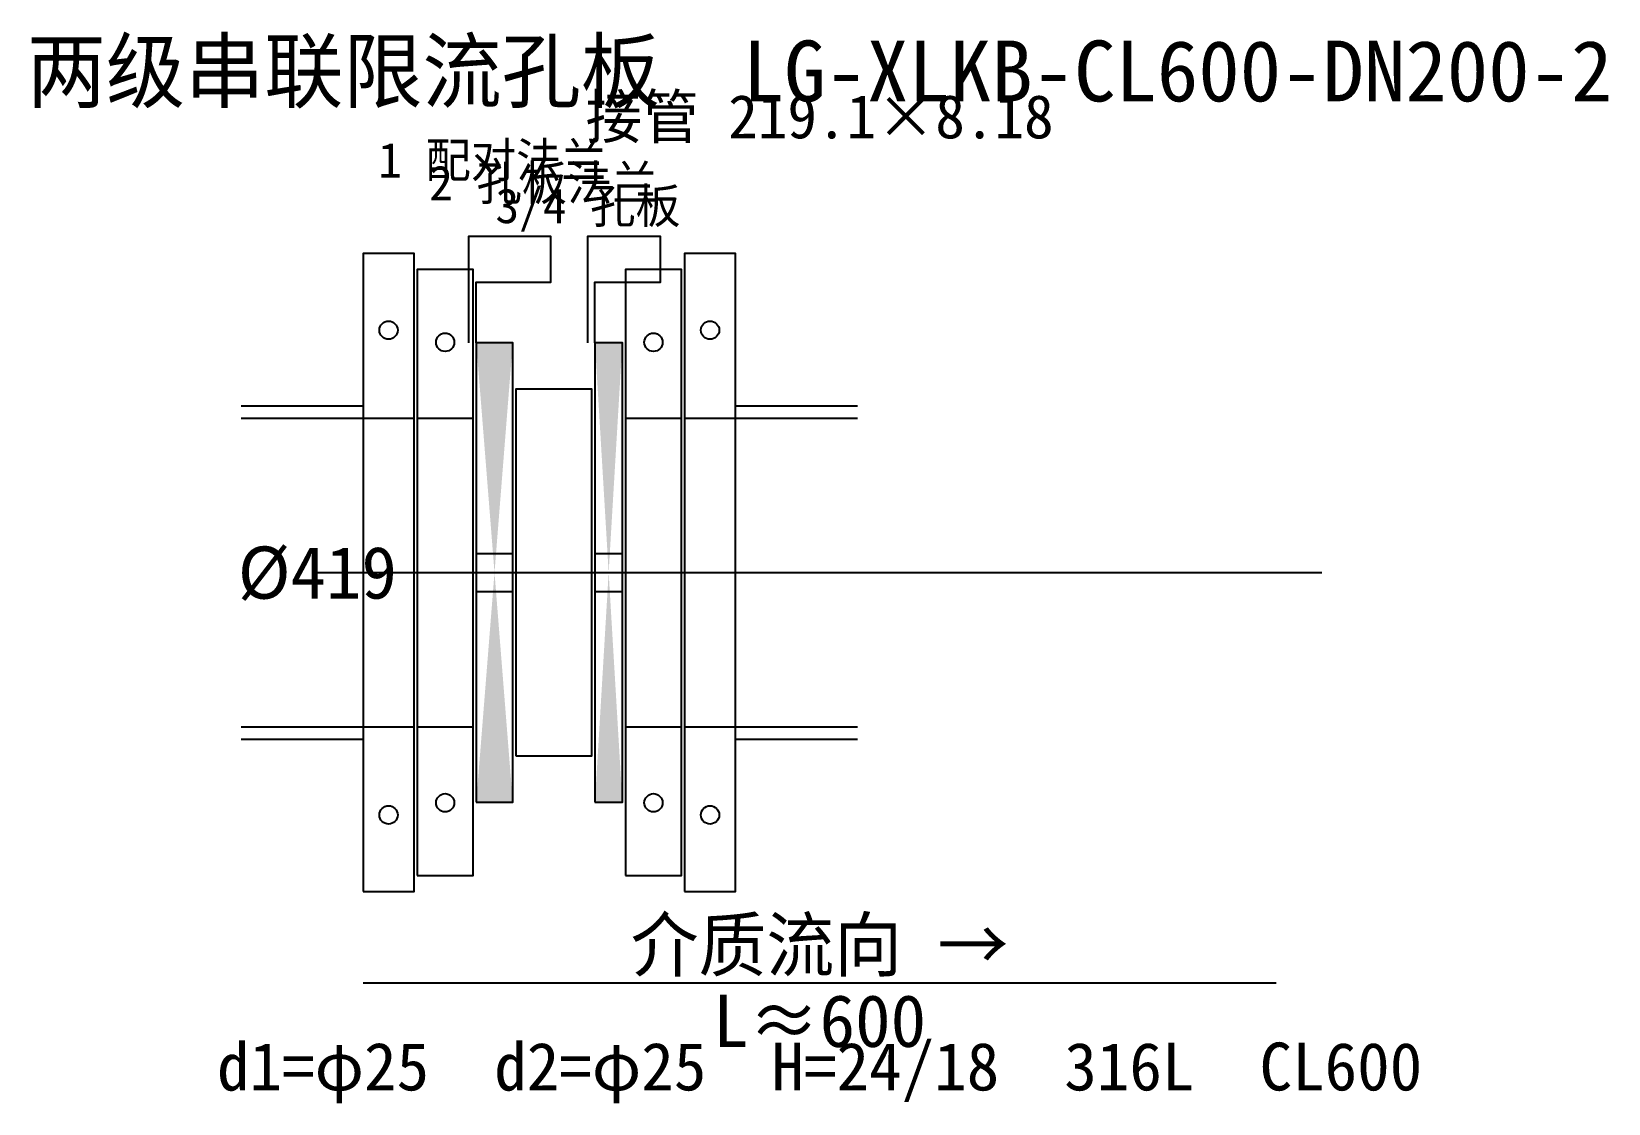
# Model space of a CAD drawing. Header units: millimetres. Extents: x -76 to 286, y -122 to 124.
import ezdxf
from ezdxf.enums import TextEntityAlignment as Align

# ---------------------------------------------------------------- set-up
doc = ezdxf.new("R2010")
doc.units = ezdxf.units.MM
for name, color, linetype in [('CENTER', 1, 'Continuous'), ('DIM', 1, 'Continuous'), ('HIDDEN', 8, 'Continuous'), ('OUTLINE', 7, 'Continuous'), ('PLATE', 4, 'Continuous'), ('TEXT', 3, 'Continuous')]:
    doc.layers.add(name, color=color, linetype=linetype)

msp = doc.modelspace()

# ---------------------------------------------------------------- linework, layer by layer
at = {"layer": 'CENTER'}
msp.add_line((-10.5, 0), (220.5, 0), dxfattribs=at)
at = {"layer": 'DIM'}
msp.add_line((0, -94.325), (210, -94.325), dxfattribs=at)
at = {"layer": 'HIDDEN'}
for p, q in [((-28, 35.4795), (0, 35.4795)), ((85.6744, 35.4795), (113.6744, 35.4795)), ((-28, -35.4795), (0, -35.4795)), ((85.6744, -35.4795), (113.6744, -35.4795))]:
    msp.add_line(p, q, dxfattribs=at)
for centre in [(5.866, 55.727), (18.8846, 52.94065), (66.7898, 52.94065), (79.8084, 55.727), (5.866, -55.727), (18.8846, -52.94065), (66.7898, -52.94065), (79.8084, -55.727)]:
    msp.add_circle(centre, 2.1, dxfattribs=at)
at = {"layer": 'OUTLINE'}
for p, q in [((-28, 38.3425), (0, 38.3425)), ((85.6744, 38.3425), (113.6744, 38.3425)), ((0, 35.4795), (11.732, 35.4795)), ((12.432, 35.4795), (25.3372, 35.4795)), ((60.3372, 35.4795), (73.2424, 35.4795)), ((73.9424, 35.4795), (85.6744, 35.4795)), ((26.0372, 4.375), (34.4372, 4.375)), ((53.3372, 4.375), (59.6372, 4.375)), ((26.0372, -4.375), (34.4372, -4.375)), ((53.3372, -4.375), (59.6372, -4.375)), ((0, -35.4795), (11.732, -35.4795)), ((12.432, -35.4795), (25.3372, -35.4795)), ((60.3372, -35.4795), (73.2424, -35.4795)), ((73.9424, -35.4795), (85.6744, -35.4795)), ((-28, -38.3425), (0, -38.3425)), ((85.6744, -38.3425), (113.6744, -38.3425))]:
    msp.add_line(p, q, dxfattribs=at)
for points in [[(26.0372, 52.794), (26.0372, 66.794), (43.1872, 66.794), (43.1872, 77.294), (24.2872, 77.294), (24.2872, 52.794)], [(53.3372, 52.794), (53.3372, 66.794), (68.3872, 66.794), (68.3872, 77.294), (51.5872, 77.294), (51.5872, 52.794)], [(0, -73.325), (11.732, -73.325), (11.732, 73.325), (0, 73.325), (0, -73.325)], [(73.9424, -73.325), (85.6744, -73.325), (85.6744, 73.325), (73.9424, 73.325), (73.9424, -73.325)], [(12.432, -69.65875), (25.3372, -69.65875), (25.3372, 69.65875), (12.432, 69.65875), (12.432, -69.65875)], [(60.3372, -69.65875), (73.2424, -69.65875), (73.2424, 69.65875), (60.3372, 69.65875), (60.3372, -69.65875)], [(35.1372, -42.17675), (52.6372, -42.17675), (52.6372, 42.17675), (35.1372, 42.17675), (35.1372, -42.17675)]]:
    msp.add_lwpolyline(points, dxfattribs=at)
at = {"layer": 'PLATE', "color": 4}
for points in [[(26.0372, -52.794), (34.4372, -52.794), (34.4372, 52.794), (26.0372, 52.794), (26.0372, -52.794)], [(53.3372, -52.794), (59.6372, -52.794), (59.6372, 52.794), (53.3372, 52.794), (53.3372, -52.794)]]:
    msp.add_lwpolyline(points, dxfattribs=at)
for points in [[(26.0372, -52.794), (34.4372, -52.794), (34.4372, 52.794), (26.0372, 52.794)], [(53.3372, -52.794), (59.6372, -52.794), (59.6372, 52.794), (53.3372, 52.794)]]:
    msp.add_solid(points, dxfattribs=at)

# ---------------------------------------------------------------- texts
at = {"layer": 'TEXT'}
for s, height, p in [('两级串联限流孔板  LG-XLKB-CL600-DN200-2', 14, (105, 115.325)), ('接管 219.1×8.18', 10, (105, 104.825)), ('Ø419', 12, (-10.5, 0)), ('介质流向 →', 12, (105, -85.575)), ('L≈600', 12, (105, -103.075)), ('d1=φ25  d2=φ25  H=24/18  316L  CL600', 11, (105, -113.575))]:
    msp.add_text(s, height=height, dxfattribs=at).set_placement(p, align=Align.MIDDLE_CENTER)
for s, p in [('1 配对法兰', (3.5, 90.825)), ('2 孔板法兰', (15.232, 85.575)), ('3/4 孔板', (30.464, 80.325))]:
    msp.add_text(s, height=8, dxfattribs=at).set_placement(p)

doc.saveas('drawing.dxf')
